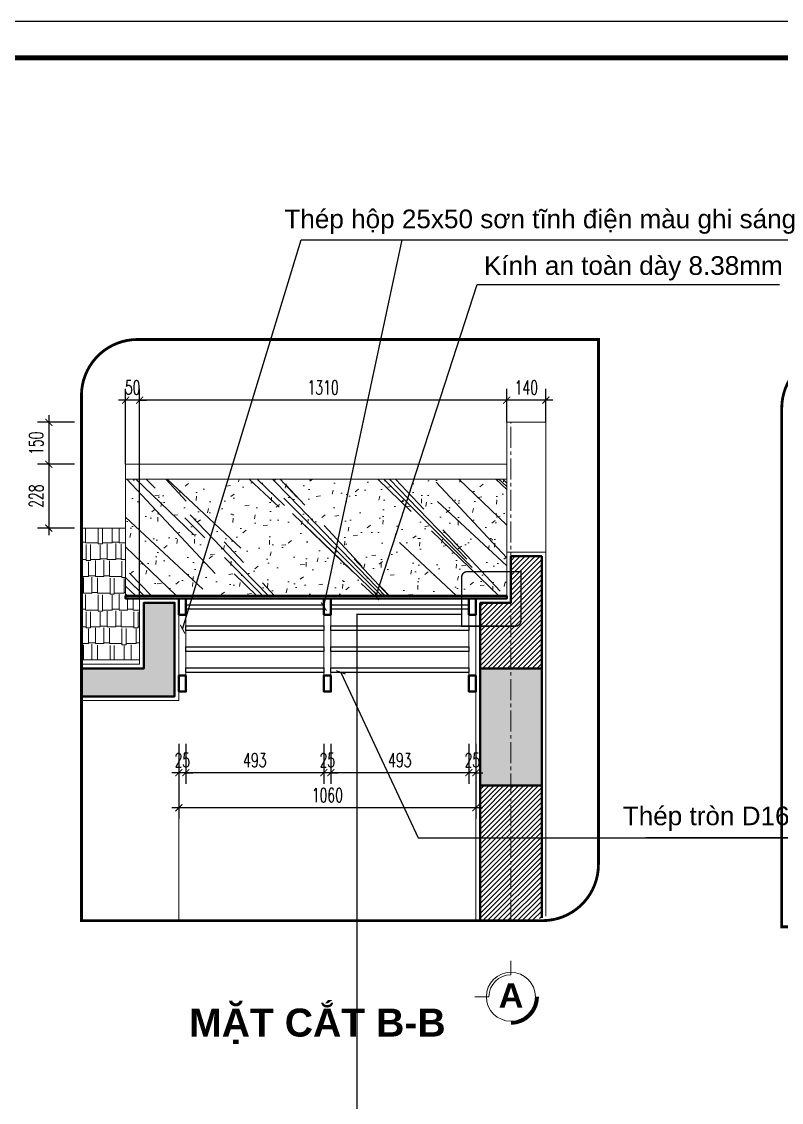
# Model space of a CAD drawing. Header units: millimetres. Extents: x -229618 to 2906, y -178063 to 96806.
# Drawn here: x -101653 to -98941, y -52859 to -49001 of the extents above; entities that cross this region are included whole.
import ezdxf
from ezdxf.enums import TextEntityAlignment as Align

# ---------------------------------------------------------------- set-up
doc = ezdxf.new("R2010")
doc.units = ezdxf.units.MM
doc.header["$LTSCALE"] = 200
doc.header["$MEASUREMENT"] = 0
doc.header["$PDMODE"] = 3
doc.header["$PDSIZE"] = 50
doc.linetypes.add('CENTER2', pattern=[1.125, 0.75, -0.125, 0.125, -0.125])
doc.linetypes.add('DASHED2', pattern=[0.375, 0.25, -0.125])
doc.layers.get('0').update_dxf_attribs({"color": 95, "linetype": 'CONTINUOUS'})
doc.layers.get('DEFPOINTS').update_dxf_attribs({"linetype": 'CONTINUOUS'})
for name, color, linetype, lineweight in [('cat', 1, 'CONTINUOUS', 40), ('hatch', 250, 'CONTINUOUS', 5), ('khuat', 8, 'DASHED2', 15), ('thay', 7, 'CONTINUOUS', 18), ('tim', 18, 'CENTER2', 9)]:
    doc.layers.add(name, color=color, linetype=linetype, lineweight=lineweight)
for name, color, linetype in [('DIM', 251, 'CONTINUOUS'), ('KHUNGTEN', 7, 'CONTINUOUS'), ('TEXT', 33, 'CONTINUOUS')]:
    doc.layers.add(name, color=color, linetype=linetype)
doc.layers.add('in', color=203, linetype='CONTINUOUS', lineweight=5, plot=False)
doc.styles.add('Aria H B iso', font='Vharialb_0.ttf')
doc.styles.add('Arial iso', font='vnarial_0.ttf')
doc.styles.add('Scale', font='vnsimli.shx', dxfattribs={"width": 0.65, "bigfont": 'bigfont.shx'})
doc.dimstyles.new('Scale', dxfattribs={"dimscale": 75, "dimtxt": 2, "dimasz": 1, "dimexe": 1.6, "dimexo": 0, "dimgap": 0.8, "dimtad": 1, "dimdec": 0, "dimzin": 0, "dimdsep": 46, "dimtxsty": 'Scale', "dimblk": 'ARCHTICK', "dimcen": 0.1, "dimdle": 1, "dimclrd": 256, "dimclre": 256, "dimclrt": 3, "dimadec": 0, "dimazin": 0, "dimtfac": 1, "dimtdec": 0, "dimtix": 1, "dimtmove": 2, "dimatfit": 3, "dimldrblk": 'ARCHTICK', "dimfxl": 0, "dimtolj": 1, "dimtzin": 0, "dimarcsym": 0})

# ---------------------------------------------------------------- blocks, each defined once
blk = doc.blocks.new('KhungA3')
at = {"layer": 'DEFPOINTS', "color": 8}
blk.add_lwpolyline([(-3.74, 3.81), (416.31, 3.81), (416.31, 300.81), (-3.74, 300.81)], close=True, dxfattribs=at)
at = {"layer": 'KHUNGTEN', "color": 4, "const_width": 0.724}
blk.add_lwpolyline([(7.54, 8.99), (411.13, 8.99), (411.13, 295.64), (7.54, 295.64)], close=True, dxfattribs=at)
blk = doc.blocks.new('_ArchTick')
at = {"color": 0, "linetype": 'ByBlock', "const_width": 0.15}
blk.add_lwpolyline([(-0.5, -0.5), (0.5, 0.5)], dxfattribs=at)
blk = doc.blocks.new('*D1405')
at = {"layer": 'DEFPOINTS', "color": 0}
for p in [(-100056.9, -51578.4), (-100031.9, -51578.4), (-100056.9, -51681.9)]:
    blk.add_point(p, dxfattribs=at)
at = {"layer": 'DIM', "lineweight": -2}
for p, q in [((-100056.9, -51578.4), (-100056.9, -51721.9)), ((-100031.9, -51578.4), (-100031.9, -51721.9)), ((-100056.9, -51681.9), (-100081.9, -51681.9)), ((-100031.9, -51681.9), (-100056.9, -51681.9)), ((-100031.9, -51681.9), (-100006.9, -51681.9))]:
    blk.add_line(p, q, dxfattribs=at)
at = {"layer": 'DIM', "lineweight": -2, "xscale": 25, "yscale": 25, "zscale": 25}
blk.add_blockref('_ArchTick', (-100056.9, -51681.9), dxfattribs=at)
at = {"layer": 'DIM', "lineweight": -2, "xscale": 25, "yscale": 25, "zscale": 25, "rotation": 180}
blk.add_blockref('_ArchTick', (-100031.9, -51681.9), dxfattribs=at)
at = {"layer": 'DIM', "color": 3, "insert": (-100044.4, -51636.9), "char_height": 50, "attachment_point": 5, "style": 'Scale'}
blk.add_mtext('\\A1;25', dxfattribs=at)
blk = doc.blocks.new('*D1406')
at = {"layer": 'DEFPOINTS', "color": 0}
for p in [(-100549.4, -51578.4), (-100056.9, -51578.4), (-100549.4, -51681.9)]:
    blk.add_point(p, dxfattribs=at)
at = {"layer": 'DIM', "lineweight": -2}
for p, q in [((-100549.4, -51578.4), (-100549.4, -51721.9)), ((-100056.9, -51578.4), (-100056.9, -51721.9)), ((-100031.9, -51681.9), (-100574.4, -51681.9))]:
    blk.add_line(p, q, dxfattribs=at)
at = {"layer": 'DIM', "lineweight": -2, "xscale": 25, "yscale": 25, "zscale": 25, "rotation": 180}
blk.add_blockref('_ArchTick', (-100549.4, -51681.9), dxfattribs=at)
at = {"layer": 'DIM', "lineweight": -2, "xscale": 25, "yscale": 25, "zscale": 25}
blk.add_blockref('_ArchTick', (-100056.9, -51681.9), dxfattribs=at)
at = {"layer": 'DIM', "color": 3, "insert": (-100303.2, -51636.9), "char_height": 50, "attachment_point": 5, "style": 'Scale'}
blk.add_mtext('\\A1;493', dxfattribs=at)
blk = doc.blocks.new('*D1407')
at = {"layer": 'DEFPOINTS', "color": 0}
for p in [(-100574.4, -51578.4), (-100549.4, -51578.4), (-100574.4, -51681.9)]:
    blk.add_point(p, dxfattribs=at)
at = {"layer": 'DIM', "lineweight": -2}
for p, q in [((-100574.4, -51578.4), (-100574.4, -51721.9)), ((-100549.4, -51578.4), (-100549.4, -51721.9)), ((-100574.4, -51681.9), (-100599.4, -51681.9)), ((-100549.4, -51681.9), (-100574.4, -51681.9)), ((-100549.4, -51681.9), (-100524.4, -51681.9))]:
    blk.add_line(p, q, dxfattribs=at)
at = {"layer": 'DIM', "lineweight": -2, "xscale": 25, "yscale": 25, "zscale": 25}
blk.add_blockref('_ArchTick', (-100574.4, -51681.9), dxfattribs=at)
at = {"layer": 'DIM', "lineweight": -2, "xscale": 25, "yscale": 25, "zscale": 25, "rotation": 180}
blk.add_blockref('_ArchTick', (-100549.4, -51681.9), dxfattribs=at)
at = {"layer": 'DIM', "color": 3, "insert": (-100561.9, -51636.9), "char_height": 50, "attachment_point": 5, "style": 'Scale'}
blk.add_mtext('\\A1;25', dxfattribs=at)
blk = doc.blocks.new('*D1408')
at = {"layer": 'DEFPOINTS', "color": 0}
for p in [(-101066.9, -51578.4), (-100574.4, -51578.4), (-101066.9, -51681.9)]:
    blk.add_point(p, dxfattribs=at)
at = {"layer": 'DIM', "lineweight": -2}
for p, q in [((-101066.9, -51578.4), (-101066.9, -51721.9)), ((-100574.4, -51578.4), (-100574.4, -51721.9)), ((-100549.4, -51681.9), (-101091.9, -51681.9))]:
    blk.add_line(p, q, dxfattribs=at)
at = {"layer": 'DIM', "lineweight": -2, "xscale": 25, "yscale": 25, "zscale": 25, "rotation": 180}
blk.add_blockref('_ArchTick', (-101066.9, -51681.9), dxfattribs=at)
at = {"layer": 'DIM', "lineweight": -2, "xscale": 25, "yscale": 25, "zscale": 25}
blk.add_blockref('_ArchTick', (-100574.4, -51681.9), dxfattribs=at)
at = {"layer": 'DIM', "color": 3, "insert": (-100820.7, -51636.9), "char_height": 50, "attachment_point": 5, "style": 'Scale'}
blk.add_mtext('\\A1;493', dxfattribs=at)
blk = doc.blocks.new('*D1409')
at = {"layer": 'DEFPOINTS', "color": 0}
for p in [(-101091.9, -51578.4), (-101066.9, -51578.4), (-101091.9, -51681.9)]:
    blk.add_point(p, dxfattribs=at)
at = {"layer": 'DIM', "lineweight": -2}
for p, q in [((-101091.9, -51578.4), (-101091.9, -51721.9)), ((-101066.9, -51578.4), (-101066.9, -51721.9)), ((-101091.9, -51681.9), (-101116.9, -51681.9)), ((-101066.9, -51681.9), (-101091.9, -51681.9)), ((-101066.9, -51681.9), (-101041.9, -51681.9))]:
    blk.add_line(p, q, dxfattribs=at)
at = {"layer": 'DIM', "lineweight": -2, "xscale": 25, "yscale": 25, "zscale": 25}
blk.add_blockref('_ArchTick', (-101091.9, -51681.9), dxfattribs=at)
at = {"layer": 'DIM', "lineweight": -2, "xscale": 25, "yscale": 25, "zscale": 25, "rotation": 180}
blk.add_blockref('_ArchTick', (-101066.9, -51681.9), dxfattribs=at)
at = {"layer": 'DIM', "color": 3, "insert": (-101079.4, -51636.9), "char_height": 50, "attachment_point": 5, "style": 'Scale'}
blk.add_mtext('\\A1;25', dxfattribs=at)
blk = doc.blocks.new('*D1410')
at = {"layer": 'DEFPOINTS', "color": 0}
for p in [(-101091.9, -51578.4), (-100031.9, -51578.4), (-101091.9, -51806.9)]:
    blk.add_point(p, dxfattribs=at)
at = {"layer": 'DIM', "lineweight": -2}
for p, q in [((-101091.9, -51578.4), (-101091.9, -51846.9)), ((-100031.9, -51578.4), (-100031.9, -51846.9)), ((-100006.9, -51806.9), (-101116.9, -51806.9))]:
    blk.add_line(p, q, dxfattribs=at)
at = {"layer": 'DIM', "lineweight": -2, "xscale": 25, "yscale": 25, "zscale": 25, "rotation": 180}
blk.add_blockref('_ArchTick', (-101091.9, -51806.9), dxfattribs=at)
at = {"layer": 'DIM', "lineweight": -2, "xscale": 25, "yscale": 25, "zscale": 25}
blk.add_blockref('_ArchTick', (-100031.9, -51806.9), dxfattribs=at)
at = {"layer": 'DIM', "color": 3, "insert": (-100561.9, -51761.9), "char_height": 50, "attachment_point": 5, "style": 'Scale'}
blk.add_mtext('\\A1;1060', dxfattribs=at)
blk = doc.blocks.new('*U868')
at = {"layer": 'thay', "ltscale": 600}
for p, q in [((0, -434.9), (0, -384.9)), ((78.3, -513.2), (128.3, -513.2))]:
    blk.add_line(p, q, dxfattribs=at)
at = {"layer": 'thay', "ltscale": 600, "const_width": 12.5}
blk.add_lwpolyline([(-93.8, -513.2, 0.414214), (0, -607, 0.414214)], format="xyb", dxfattribs=at)
at = {"layer": 'thay', "ltscale": 600}
blk.add_circle((0, -513.2), 87.5, dxfattribs=at)
blk.add_arc((0, -513.2), 78.3, 0, 90, dxfattribs=at)
at = {"layer": 'TEXT', "linetype": 'Continuous', "style": 'Aria H B iso'}
blk.add_attdef('A', text='', height=87.5, dxfattribs=at).set_placement((0, -552.6), align=Align.CENTER)
blk = doc.blocks.new('*D1411')
at = {"layer": 'DEFPOINTS', "color": 0}
for p in [(-99921.9, -50351.8), (-99921.9, -50430.7), (-99781.9, -50430.7)]:
    blk.add_point(p, dxfattribs=at)
at = {"layer": 'DIM', "lineweight": -2}
for p, q in [((-99921.9, -50430.7), (-99921.9, -50311.8)), ((-99781.9, -50430.7), (-99781.9, -50311.8)), ((-99756.9, -50351.8), (-99946.9, -50351.8))]:
    blk.add_line(p, q, dxfattribs=at)
at = {"layer": 'DIM', "lineweight": -2, "xscale": 25, "yscale": 25, "zscale": 25, "rotation": 180}
blk.add_blockref('_ArchTick', (-99921.9, -50351.8), dxfattribs=at)
at = {"layer": 'DIM', "lineweight": -2, "xscale": 25, "yscale": 25, "zscale": 25}
blk.add_blockref('_ArchTick', (-99781.9, -50351.8), dxfattribs=at)
at = {"layer": 'DIM', "color": 3, "insert": (-99851.9, -50306.8), "char_height": 50, "attachment_point": 5, "style": 'Scale'}
blk.add_mtext('\\A1;140', dxfattribs=at)
blk = doc.blocks.new('*D1412')
at = {"layer": 'DEFPOINTS', "color": 0}
for p in [(-101231.9, -50351.8), (-99921.9, -50430.7), (-101231.9, -51060)]:
    blk.add_point(p, dxfattribs=at)
at = {"layer": 'DIM', "lineweight": -2}
for p, q in [((-101231.9, -51060), (-101231.9, -50311.8)), ((-99921.9, -50430.7), (-99921.9, -50311.8)), ((-99896.9, -50351.8), (-101256.9, -50351.8))]:
    blk.add_line(p, q, dxfattribs=at)
at = {"layer": 'DIM', "lineweight": -2, "xscale": 25, "yscale": 25, "zscale": 25, "rotation": 180}
blk.add_blockref('_ArchTick', (-101231.9, -50351.8), dxfattribs=at)
at = {"layer": 'DIM', "lineweight": -2, "xscale": 25, "yscale": 25, "zscale": 25}
blk.add_blockref('_ArchTick', (-99921.9, -50351.8), dxfattribs=at)
at = {"layer": 'DIM', "color": 3, "insert": (-100576.9, -50306.8), "char_height": 50, "attachment_point": 5, "style": 'Scale'}
blk.add_mtext('\\A1;1310', dxfattribs=at)
blk = doc.blocks.new('*D1413')
at = {"layer": 'DEFPOINTS', "color": 0}
for p in [(-101281.9, -50351.8), (-101281.9, -50580.7), (-101231.9, -51060)]:
    blk.add_point(p, dxfattribs=at)
at = {"layer": 'DIM', "lineweight": -2}
for p, q in [((-101281.9, -50580.7), (-101281.9, -50311.8)), ((-101231.9, -51060), (-101231.9, -50311.8)), ((-101281.9, -50351.8), (-101306.9, -50351.8)), ((-101231.9, -50351.8), (-101281.9, -50351.8)), ((-101231.9, -50351.8), (-101206.9, -50351.8))]:
    blk.add_line(p, q, dxfattribs=at)
at = {"layer": 'DIM', "lineweight": -2, "xscale": 25, "yscale": 25, "zscale": 25}
blk.add_blockref('_ArchTick', (-101281.9, -50351.8), dxfattribs=at)
at = {"layer": 'DIM', "lineweight": -2, "xscale": 25, "yscale": 25, "zscale": 25, "rotation": 180}
blk.add_blockref('_ArchTick', (-101231.9, -50351.8), dxfattribs=at)
at = {"layer": 'DIM', "color": 3, "insert": (-101256.9, -50306.8), "char_height": 50, "attachment_point": 5, "style": 'Scale'}
blk.add_mtext('\\A1;50', dxfattribs=at)
blk = doc.blocks.new('*D1414')
at = {"layer": 'DEFPOINTS', "color": 0}
for p in [(-101464.6, -50430.7), (-101556.2, -50580.7), (-101464.6, -50580.7)]:
    blk.add_point(p, dxfattribs=at)
at = {"layer": 'DIM', "lineweight": -2}
for p, q in [((-101556.2, -50405.7), (-101556.2, -50605.7)), ((-101464.6, -50430.7), (-101596.2, -50430.7)), ((-101464.6, -50580.7), (-101596.2, -50580.7))]:
    blk.add_line(p, q, dxfattribs=at)
at = {"layer": 'DIM', "lineweight": -2, "xscale": 25, "yscale": 25, "zscale": 25}
for p, rotation in [((-101556.2, -50430.7), 90), ((-101556.2, -50580.7), 270)]:
    blk.add_blockref('_ArchTick', p, dxfattribs=dict(at, rotation=rotation))
at = {"layer": 'DIM', "color": 3, "insert": (-101601.2, -50505.7), "char_height": 50, "attachment_point": 5, "rotation": 90, "style": 'Scale'}
blk.add_mtext('\\A1;150', dxfattribs=at)
blk = doc.blocks.new('*D1415')
at = {"layer": 'DEFPOINTS', "color": 0}
for p in [(-101464.6, -50580.7), (-101556.2, -50808.4), (-101464.6, -50808.4)]:
    blk.add_point(p, dxfattribs=at)
at = {"layer": 'DIM', "lineweight": -2}
for p, q in [((-101464.6, -50580.7), (-101596.2, -50580.7)), ((-101556.2, -50555.7), (-101556.2, -50833.4)), ((-101464.6, -50808.4), (-101596.2, -50808.4))]:
    blk.add_line(p, q, dxfattribs=at)
at = {"layer": 'DIM', "lineweight": -2, "xscale": 25, "yscale": 25, "zscale": 25}
for p, rotation in [((-101556.2, -50580.7), 90), ((-101556.2, -50808.4), 270)]:
    blk.add_blockref('_ArchTick', p, dxfattribs=dict(at, rotation=rotation))
at = {"layer": 'DIM', "color": 3, "insert": (-101601.2, -50694.5), "char_height": 50, "attachment_point": 5, "rotation": 90, "style": 'Scale'}
blk.add_mtext('\\A1;228', dxfattribs=at)

msp = doc.modelspace()

# ---------------------------------------------------------------- hatches: boundary and pattern name
at = {"layer": 'hatch'}
h = msp.add_hatch(dxfattribs=at)
h.set_pattern_fill('CATTHO', color=256, scale=50, angle=135, style=0)
h.set_pattern_definition([(7.5, (-126749.23, -103529.49), (65.89636, -70.35066), [15, -76, 0, -85, 0, -81.25]), (37.5, (-126749.23, -103529.49), (162.349, -37.20688), [15, -41, 0, -68.5, 0, -26.25]), (77.5, (-126792.714, -103572.98), (110.30162, 109.90146), [15, -25, 0, -90, 0, -117.5]), (87.5, (-126792.71, -103572.98), (137.31314, 75.2521), [15, -12.5, 0, -59, 0, -67.5])])
h.paths.add_polyline_path([(-99921.9, -50634.1), (-101281.9, -50634.1), (-101281.9, -51050.4), (-99921.9, -51050.4)])
h = msp.add_hatch(dxfattribs=at)
h.set_pattern_fill('WOOD', color=256, scale=1000, angle=135, style=0)
h.set_pattern_definition([(315, (-100009.78, -51408.83), (-212.13, -212.13), [650, -150, 100, -100]), (314, (-100002.7, -51415.9), (-215.8, -208.4), [600, -200, 200]), (313, (-99988.56, -51430.04), (-292.54, -272.8), [-300, 700]), (316, (-99967.35, -51451.26), (-208.4, -215.8), [300, -100, 400, -200]), (133, (-99960.28, -51458.33), (219.406, 204.6), [100, -200, 300, -100, 200, -100]), (136, (-99995.64, -51422.97), (347.33, 359.67), [900, -100]), (137, (-100002.7, -51415.9), (136.4, 146.27), [600, -400])])
h.paths.add_polyline_path([(-101281.9, -50634.1), (-99921.9, -50634.1), (-99921.9, -51050.4), (-101281.9, -51050.4)])
at = {"layer": 'hatch', "linetype": 'Continuous'}
h = msp.add_hatch(dxfattribs=at)
h.set_pattern_fill('AR-RSHKE', color=256, scale=5, style=0)
h.set_pattern_definition([(180, (-193712.41, 23358.925), (-127.5, 60), [30, -25, 35, -15, 45, -20]), (180, (-193742.41, 23361.425), (-127.5, 60), [25, -95, 20, -30]), (180, (-193802.41, 23355.175), (-127.5, 60), [15, -155]), (90, (-193712.407, 23358.925), (42.5, 60), [57.5, -182.5]), (90, (-193742.407, 23358.925), (42.5, 60), [56.25, -183.75]), (90, (-193767.407, 23358.925), (42.5, 60), [52.5, -187.5]), (90, (-193802.407, 23355.175), (42.5, 60), [57.5, -182.5]), (90, (-193817.407, 23355.175), (42.5, 60), [57.5, -182.5]), (90, (-193862.407, 23358.925), (42.5, 60), [55, -185])])
h.paths.add_polyline_path([(-101281.9, -50808.4), (-101281.9, -51060), (-101231.9, -51060), (-101231.9, -51279.4), (-101439.6, -51279.4), (-101439.6, -50808.4)])
at = {"layer": 'hatch'}
h = msp.add_hatch(dxfattribs=at)
h.set_pattern_fill('ANSI31', color=256, scale=100, style=0)
h.set_pattern_definition([(45, (-93915.503, -75568.964), (-8.838835, 8.838835), [])])
h.paths.add_polyline_path([(-100016.9, -51075), (-99906.9, -51075), (-99906.9, -50909.4), (-99796.9, -50909.4), (-99796.9, -51309.4), (-99906.9, -51309.4), (-100016.9, -51309.4)])
edge = h.paths.add_edge_path()
edge.add_arc((-99861, -52010), 200, 270, 288.6905, ccw=False)
edge.add_line((-99861, -52210), (-100016.9, -52210))
edge.add_line((-100016.9, -52210), (-100016.9, -51727.4))
edge.add_line((-100016.9, -51727.4), (-99796.9, -51727.4))
edge.add_line((-99796.9, -51727.4), (-99796.9, -52199.5))
h = msp.add_hatch(dxfattribs=at)
h.set_pattern_fill('BT', color=256, scale=100, style=0)
h.set_pattern_definition([(0, (-93832.21, -75073.52), (0, 100), [0, -100]), (0, (-93902.85, -75030.28), (0, 100), [0, -100]), (0, (-93899.72, -75047.89), (0, 100), [0, -100]), (0, (-93864.5, -75039.67), (0, 100), [0, -100]), (0, (-93883.48, -75010.91), (0, 100), [0, -100]), (0, (-93888.57, -75023.63), (0, 100), [0, -100]), (0, (-93879.57, -75002.31), (0, 100), [0, -100]), (0, (-93893.46, -74993.9), (0, 100), [0, -100]), (0, (-93874.28, -75015.81), (0, 100), [0, -100]), (0, (-93906.38, -75015.41), (0, 100), [0, -100]), (0, (-93842.38, -75015.02), (0, 100), [0, -100]), (0, (-93827.9, -75012.28), (0, 100), [0, -100]), (0, (-93835.34, -75022.46), (0, 100), [0, -100]), (0, (-93833.19, -75036.15), (0, 100), [0, -100]), (0, (-93859.21, -75024.22), (0, 100), [0, -100]), (0, (-93860, -75051.8), (0, 100), [0, -100]), (0, (-93860, -75060.41), (0, 100), [0, -100]), (0, (-93907.35, -75062.37), (0, 100), [0, -100]), (0, (-93867.82, -75050.63), (0, 100), [0, -100]), (0, (-93867.43, -75083.88), (0, 100), [0, -100]), (0, (-93878.2, -75062.56), (0, 100), [0, -100]), (0, (-93877.41, -75072.34), (0, 100), [0, -100]), (0, (-93890.33, -75079.58), (0, 100), [0, -100]), (0, (-93883.68, -75066.28), (0, 100), [0, -100]), (0, (-93888.37, -75062.17), (0, 100), [0, -100]), (45, (-93835.51, -75065.24), (0, 100.00003), [8, -133.4214]), (135, (-93829.854, -75059.585), (-100.00003, 0), [8, -133.4214]), (270, (-93835.51, -75053.93), (100, -2e-14), [11.3137, -88.6863]), (180, (-93838.98, -75063.97), (-1e-14, -100), [12, -88]), (270, (-93850.98, -75063.97), (100, -2e-14), [12, -88]), (45, (-93850.98, -75075.97), (0, 100.00003), [16.9706, -124.4508]), (90, (-93875.99, -75057.05), (-100, 6e-15), [16.8, -83.2]), (180, (-93875.99, -75040.25), (-1e-14, -100), [16.8, -83.2]), (315, (-93892.79, -75040.25), (100.00003, -2e-14), [23.7588, -117.6626]), (135, (-93890.22, -75075.034), (-100.00003, 0), [7, -134.4214]), (225, (-93895.17, -75070.084), (-1e-14, -100.00003), [7, -134.4214]), (0, (-93900.12, -75075.03), (0, 100), [9.8995, -90.1005]), (0, (-93853.67, -75007.43), (0, 100), [13.75, -86.25]), (90, (-93839.92, -75007.43), (-100, 6e-15), [13.75, -86.25]), (225, (-93839.92, -74993.68), (-1e-14, -100.00003), [19.4454, -121.9759]), (270, (-93865.23, -75005.44), (100, -2e-14), [12.5, -87.5]), (0, (-93865.23, -75017.94), (0, 100), [12.5, -87.5]), (135, (-93852.73, -75017.94), (-100.00003, 0), [17.6777, -123.7437]), (45, (-93858.87, -75001.586), (0, 100.00003), [8.5, -132.9214]), (135, (-93852.86, -74995.576), (-100.00003, 0), [8.5, -132.9214]), (270, (-93858.87, -74989.57), (100, -2e-14), [12.0208, -87.9792]), (135, (-93898.14, -75008.786), (-100.00003, 0), [14.1421, -127.2792]), (0, (-93908.14, -75008.79), (0, 100), [10, -90]), (270, (-93908.14, -74998.79), (100, -2e-14), [10, -90]), (45, (-93915.5, -75086.35), (-49.49747, 49.49747), []), (45, (-93880.5, -75086.35), (-49.49747, 49.49747), [])])
h.paths.add_polyline_path([(-101216.9, -51075), (-101106.9, -51075), (-101106.9, -51409.4), (-101439.6, -51409.4), (-101439.6, -51309.4), (-101216.9, -51309.4)])
h.paths.add_polyline_path([(-100016.9, -51309.4), (-99796.9, -51309.4), (-99796.9, -51727.4), (-100016.9, -51727.4)])

# ---------------------------------------------------------------- linework, layer by layer
at = {"layer": 'cat'}
for p, q in [((-99906.9, -51075), (-99906.9, -50909.4)), ((-99906.9, -50909.4), (-99796.9, -50909.4)), ((-99796.9, -51309.4), (-99796.9, -50909.4)), ((-100016.9, -51727.4), (-99796.9, -51727.4))]:
    msp.add_line(p, q, dxfattribs=at)
at = {"layer": 'cat', "linetype": 'Continuous'}
for p, q in [((-100016.9, -51309.4), (-100016.9, -51075)), ((-100016.9, -51075), (-99906.9, -51075))]:
    msp.add_line(p, q, dxfattribs=at)
at = {"layer": 'cat'}
for points in [[(-101439.6, -51309.4), (-101216.9, -51309.4), (-101216.9, -51075), (-101106.9, -51075), (-101106.9, -51409.4), (-101439.6, -51409.4)], [(-99796.9, -52199.5), (-99796.9, -51309.4), (-100016.9, -51309.4), (-100016.9, -52210)], [(-99796.9, -51309.4), (-99906.9, -51309.4)]]:
    msp.add_lwpolyline(points, dxfattribs=at)
for points in [[(-99921.9, -51050.4), (-101281.9, -51050.4), (-101281.9, -51060), (-99921.9, -51060)], [(-101066.9, -51060), (-101091.9, -51060), (-101091.9, -51117.8), (-101066.9, -51117.8)], [(-100549.4, -51060), (-100574.4, -51060), (-100574.4, -51117.8), (-100549.4, -51117.8)], [(-100031.9, -51060), (-100056.9, -51060), (-100056.9, -51117.8), (-100031.9, -51117.8)], [(-101066.9, -51334.3), (-101091.9, -51334.3), (-101091.9, -51392), (-101066.9, -51392)], [(-100549.4, -51334.3), (-100574.4, -51334.3), (-100574.4, -51392), (-100549.4, -51392)], [(-100031.9, -51334.3), (-100056.9, -51334.3), (-100056.9, -51392), (-100031.9, -51392)]]:
    msp.add_lwpolyline(points, close=True, dxfattribs=at)
at = {"layer": 'DIM'}
for points in [[(-100574.4, -51098.6), (-101066.9, -51098.6), (-101066.9, -51082.6), (-100574.4, -51082.6)], [(-100056.9, -51098.6), (-100549.4, -51098.6), (-100549.4, -51082.6), (-100056.9, -51082.6)], [(-100574.4, -51173.6), (-101066.9, -51173.6), (-101066.9, -51157.6), (-100574.4, -51157.6)], [(-100056.9, -51173.6), (-100549.4, -51173.6), (-100549.4, -51157.6), (-100056.9, -51157.6)], [(-100574.4, -51248.6), (-101066.9, -51248.6), (-101066.9, -51232.6), (-100574.4, -51232.6)], [(-100056.9, -51248.6), (-100549.4, -51248.6), (-100549.4, -51232.6), (-100056.9, -51232.6)], [(-100574.4, -51323.6), (-101066.9, -51323.6), (-101066.9, -51307.6), (-100574.4, -51307.6)], [(-100056.9, -51323.6), (-100549.4, -51323.6), (-100549.4, -51307.6), (-100056.9, -51307.6)]]:
    msp.add_lwpolyline(points, close=True, dxfattribs=at)
at = {"layer": 'hatch'}
for points in [[(-99781.9, -52193.7), (-99781.9, -50894.4), (-99921.9, -50894.4), (-99921.9, -51060), (-100031.9, -51060), (-100031.9, -52210)], [(-101439.6, -51294.4), (-101231.9, -51294.4), (-101231.9, -51060), (-101091.9, -51060), (-101091.9, -51424.4), (-101439.6, -51424.4)]]:
    msp.add_lwpolyline(points, dxfattribs=at)
at = {"layer": 'in'}
msp.add_lwpolyline([(-105424.4, -49000.5), (-94923.3, -49000.5), (-94923.3, -56425.5), (-105424.4, -56425.5)], close=True, dxfattribs=at)
at = {"layer": 'khuat', "color": 5, "const_width": 10}
for points in [[(-99594.4, -50135.3), (-101239.6, -50135.3, 0.414214), (-101439.6, -50335.3), (-101439.6, -52210), (-99794.4, -52210, 0.414214), (-99594.4, -52010)], [(-96977, -52232.3), (-98940.2, -52232.3), (-98940.2, -50380.8, -0.414214), (-98740.2, -50180.8), (-96777, -50180.8), (-96777, -52032.3, -0.414214)]]:
    msp.add_lwpolyline(points, format="xyb", close=True, dxfattribs=at)
at = {"layer": 'khuat', "color": 5, "ltscale": 0.7, "const_width": 5}
msp.add_lwpolyline([(-99871, -50964.1), (-100062.5, -50964.1, 0.414214), (-100082.5, -50984.1), (-100082.5, -51158.8), (-99891, -51158.8, 0.414214), (-99871, -51138.8)], format="xyb", close=True, dxfattribs=at)
msp.add_lwpolyline([(-100082.5, -51116), (-100456, -51116), (-100456, -53478.6)], dxfattribs=at)
at = {"layer": 'thay', "linetype": 'Continuous'}
for p, q in [((-99781.9, -50430.7), (-99921.9, -50430.7)), ((-99781.9, -50894.4), (-99781.9, -50430.7)), ((-101281.9, -51050.4), (-101281.9, -50580.7)), ((-101091.9, -50580.7), (-101281.9, -50580.7)), ((-101281.9, -50808.4), (-101439.6, -50808.4)), ((-101439.6, -51279.4), (-101231.9, -51279.4)), ((-101091.9, -51624.4), (-101091.9, -52210))]:
    msp.add_line(p, q, dxfattribs=at)
at = {"layer": 'thay'}
for p, q in [((-99921.9, -50894.4), (-99921.9, -50430.7)), ((-99921.9, -50580.7), (-101091.9, -50580.7)), ((-99921.9, -50634.1), (-101281.9, -50634.1)), ((-101091.9, -51117.8), (-101091.9, -51392)), ((-101066.9, -51367), (-101066.9, -51117.8)), ((-100574.4, -51117.8), (-100574.4, -51367)), ((-100549.4, -51367), (-100549.4, -51117.8)), ((-100056.9, -51117.8), (-100056.9, -51367)), ((-100031.9, -51392), (-100031.9, -51117.8))]:
    msp.add_line(p, q, dxfattribs=at)
at = {"layer": 'tim', "ltscale": 0.5}
msp.add_line((-99906.9, -52210), (-99906.9, -50431.4), dxfattribs=at)

# ---------------------------------------------------------------- block references
at = {"layer": 'hatch'}
ref = msp.add_blockref('*U868', (-99906.9, -51968.4), dxfattribs=dict(at, xscale=-1))
ref.add_attrib('A', 'a', dxfattribs={"layer": 'TEXT', "linetype": 'Continuous', "height": 87.5, "style": 'Aria H B iso'}).set_placement((-99906.4, -52520.9), align=Align.CENTER)
at = {"layer": 'KHUNGTEN', "xscale": 25, "yscale": 25, "zscale": 25.00000000000008}
msp.add_blockref('KhungA3', (-105331, -56520.9), dxfattribs=at)

# ---------------------------------------------------------------- texts
at = {"layer": 'TEXT', "style": 'Arial iso'}
for s, p in [('ThÐp hép 25x50 s¬n tÜnh ®iÖn mµu ghi s¸ng', (-100715.2, -49738.2)), ('KÝnh an toµn dµy 8.38mm', (-100003, -49904.7)), ('ThÐp trßn D16 s¬n T§ mµu ghi s¸ng', (-99507.5, -51869.3))]:
    msp.add_text(s, height=66.667, dxfattribs=at).set_placement(p)
at = {"layer": 'TEXT', "style": 'Aria H B iso'}
msp.add_text('mÆt c¾t b-b', height=100, dxfattribs=at).set_placement((-100597.5, -52623.9), align=Align.CENTER)

# ---------------------------------------------------------------- dimensions: what is measured, and where the dimension line sits
at = {"layer": 'DIM'}
for base, p1, p2, angle, picture, middle in [((-101281.9, -50351.8), (-101231.9, -51060), (-101281.9, -50580.7), 180, '*D1413', (-101256.9, -50306.8)), ((-101231.9, -50351.8), (-99921.9, -50430.7), (-101231.9, -51060), 180, '*D1412', (-100576.9, -50306.8)), ((-99921.9, -50351.8), (-99781.9, -50430.7), (-99921.9, -50430.7), 180, '*D1411', (-99851.9, -50306.8)), ((-101556.2, -50580.7), (-101464.6, -50430.7), (-101464.6, -50580.7), 90, '*D1414', (-101601.2, -50505.7)), ((-101556.2, -50808.4), (-101464.6, -50580.7), (-101464.6, -50808.4), 90, '*D1415', (-101601.2, -50694.5)), ((-101091.9, -51681.9), (-101066.9, -51578.4), (-101091.9, -51578.4), 180, '*D1409', (-101079.4, -51636.9)), ((-101091.9, -51806.9), (-100031.9, -51578.4), (-101091.9, -51578.4), 180, '*D1410', (-100561.9, -51761.9)), ((-101066.9044155, -51681.8719598), (-100574.4044155, -51578.4013333), (-101066.9044155, -51578.4013333), 180, '*D1408', (-100820.6544155, -51636.8719598)), ((-100574.4, -51681.9), (-100549.4, -51578.4), (-100574.4, -51578.4), 180, '*D1407', (-100561.9, -51636.9)), ((-100549.4044155, -51681.8719598), (-100056.9044155, -51578.4013333), (-100549.4044155, -51578.4013333), 180, '*D1406', (-100303.1544155, -51636.8719598)), ((-100056.9, -51681.9), (-100031.9, -51578.4), (-100056.9, -51578.4), 180, '*D1405', (-100044.4, -51636.9))]:
    dim = msp.add_linear_dim(base=base, p1=p1, p2=p2, angle=angle, dimstyle='Scale', override={"dimscale": 25}, dxfattribs=at)
    dim.commit()
    dim.dimension.update_dxf_attribs({"geometry": picture, "text_midpoint": middle})

# ---------------------------------------------------------------- leaders
for points, override in [([(-101078.5, -51169.4), (-100655.1, -49779.8), (-98899.1, -49779.8)], {"dimscale": 25}), ([(-100574.4, -51088.9), (-100294.9, -49779.8)], {"dimscale": 25, "dimgap": 0.8, "dimtad": 0}), ([(-100387.2, -51050.4), (-100027.4, -49938.9), (-98948.3, -49938.9)], {"dimscale": 25}), ([(-100513.3, -51323.6), (-100238.3, -51914.2), (-98816.2, -51914.2)], {"dimscale": 25}), ([(-97706.8, -51394.9), (-98003.3, -51914.2), (-99425.3, -51914.2)], {"dimscale": 25})]:
    msp.add_leader(points, dimstyle='Scale', override=override, dxfattribs=at)

doc.saveas('drawing.dxf')
